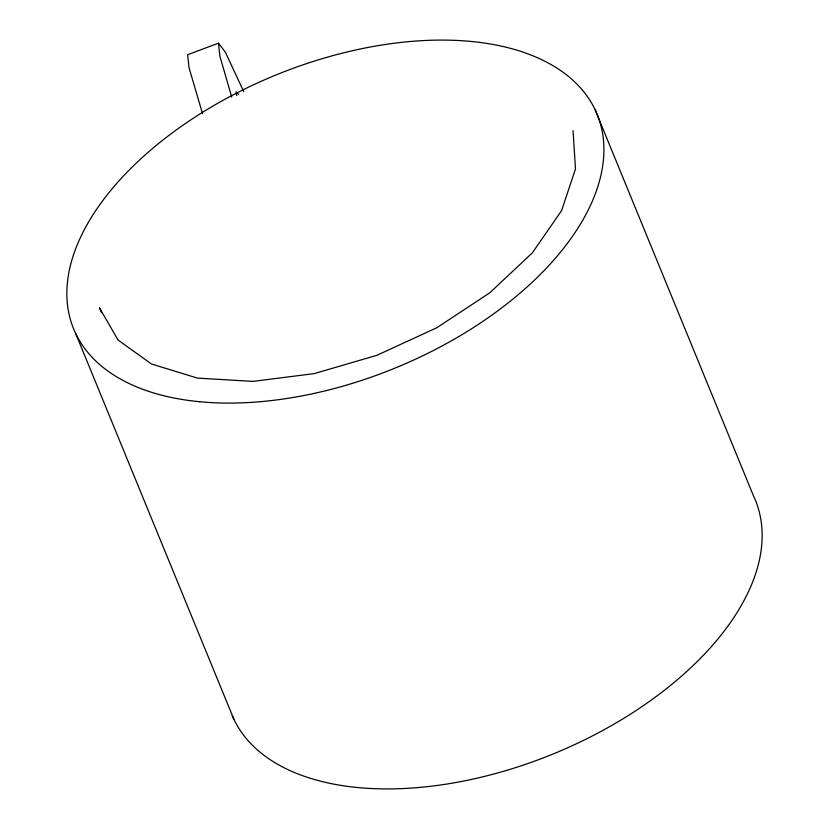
<?xml version="1.0" encoding="UTF-8"?>
<svg xmlns="http://www.w3.org/2000/svg" width="829" height="829" viewBox="0 0 829 829"><rect width="100%" height="100%" fill="white"/><g stroke="black" fill="none" stroke-linecap="round" stroke-linejoin="round"><path stroke-width="1.24" d="M243.767 91.687L225.384 52.217L218.493 43.17L187.644 54.714L189.022 67.709L202.452 113.407M238.742 94.423L236.068 91.853L236.742 95.522M595.181 109.884L753.416 495.701A282.886 158.184 -22.3 0 1 558.445 751.768A282.886 158.184 -22.3 0 1 232.286 715.707M101.439 312.606L99.48 307.818L118.039 340.025L151.469 363.993L197.499 378.107L252.99 381.392L314.15 373.62L376.812 355.34L436.717 327.776L489.773 292.813L532.373 252.845L561.606 210.576L575.481 168.909L573.057 130.661M75.584 333.299L233.819 719.116M231.726 97.045L219.872 56.165L218.493 43.17M199.685 401.733A282.886 158.184 -22.3 0 0 603.906 150.712A282.886 158.184 -22.3 0 0 202.556 112.329A282.886 158.184 -22.3 0 0 199.685 401.733"/></g></svg>
